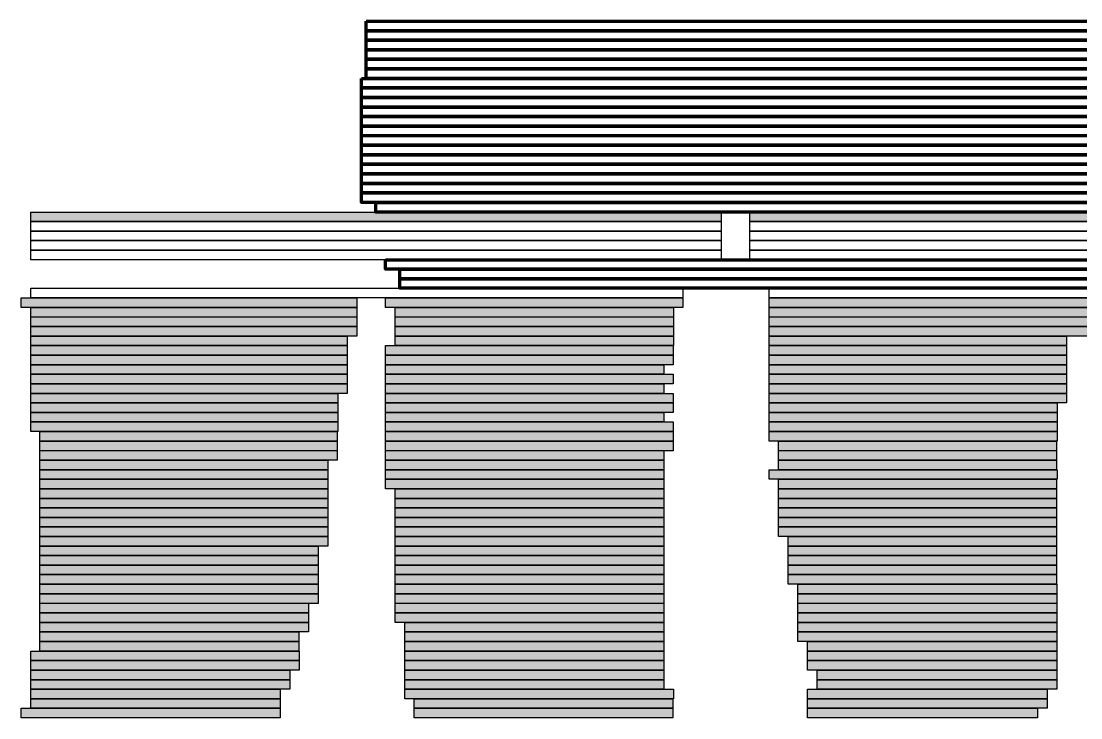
# Model space of a CAD drawing. Header units: millimetres. Extents: x 6 to 41668, y 1529 to 28527.
# Drawn here: x 39926 to 40622, y 8770 to 9228 of the extents above; entities that cross this region are included whole.
import ezdxf

# ---------------------------------------------------------------- set-up
doc = ezdxf.new("R2010")
doc.units = ezdxf.units.MM
doc.header["$LTSCALE"] = 50
doc.layers.add('12_Plankopf', color=140, linetype='Continuous')

msp = doc.modelspace()

# ---------------------------------------------------------------- hatches: boundary and pattern name
at = {"layer": '12_Plankopf'}
for points in [[(39932.33, 9102.34), (40385.55, 9102.34), (40385.55, 9096.09), (39932.33, 9096.09)], [(40404.34, 9102.34), (40750.54, 9102.34), (40750.54, 9096.09), (40404.34, 9096.09)], [(39925.98, 9045.9), (40146.3, 9045.9), (40146.3, 9039.61), (39925.98, 9039.61)], [(40165.16, 9045.9), (40360.31, 9045.9), (40360.31, 9039.61), (40165.16, 9039.61)], [(40417.05, 9045.9), (41241.69, 9045.9), (41241.69, 9039.61), (40417.05, 9039.61)], [(39932.33, 9039.62), (40146.33, 9039.62), (40146.33, 9033.37), (39932.33, 9033.37)], [(40171.51, 9039.62), (40354.06, 9039.62), (40354.06, 9033.37), (40171.51, 9033.37)], [(40417.05, 9039.62), (40826.2, 9039.62), (40826.2, 9033.37), (40417.05, 9033.37)], [(39932.33, 9033.38), (40146.33, 9033.38), (40146.33, 9027.09), (39932.33, 9027.09)], [(40171.51, 9033.38), (40354.06, 9033.38), (40354.06, 9027.09), (40171.51, 9027.09)], [(40417.05, 9033.38), (40826.2, 9033.38), (40826.2, 9027.09), (40417.05, 9027.09)], [(39932.33, 9027.09), (40146.33, 9027.09), (40146.33, 9020.84), (39932.33, 9020.84)], [(40171.51, 9027.09), (40354.06, 9027.09), (40354.06, 9020.84), (40171.51, 9020.84)], [(40417.05, 9027.09), (40826.2, 9027.09), (40826.2, 9020.84), (40417.05, 9020.84)], [(39932.33, 9020.85), (40140.05, 9020.85), (40140.05, 9014.57), (39932.33, 9014.57)], [(39932.33, 9014.57), (40140.05, 9014.57), (40140.05, 9008.29), (39932.33, 9008.29)], [(40165.16, 9014.57), (40353.99, 9014.57), (40353.99, 9008.29), (40165.16, 9008.29)], [(40171.51, 9020.85), (40354.06, 9020.85), (40354.06, 9014.57), (40171.51, 9014.57)], [(40417.05, 9020.85), (40612.2, 9020.85), (40612.2, 9014.57), (40417.05, 9014.57)], [(40417.05, 9014.57), (40612.2, 9014.57), (40612.2, 9008.29), (40417.05, 9008.29)], [(39932.33, 9008.29), (40140.05, 9008.29), (40140.05, 9002.04), (39932.33, 9002.04)], [(40165.16, 9008.29), (40353.99, 9008.29), (40353.99, 9002.04), (40165.16, 9002.04)], [(40417.05, 9008.29), (40612.2, 9008.29), (40612.2, 9002.04), (40417.05, 9002.04)], [(39932.33, 9002.05), (40140.05, 9002.05), (40140.05, 8995.76), (39932.33, 8995.76)], [(40165.16, 9002.05), (40347.71, 9002.05), (40347.71, 8995.76), (40165.16, 8995.76)], [(40417.05, 9002.05), (40612.2, 9002.05), (40612.2, 8995.76), (40417.05, 8995.76)], [(39932.33, 8995.73), (40140.05, 8995.73), (40140.05, 8989.48), (39932.33, 8989.48)], [(40165.16, 8995.73), (40353.99, 8995.73), (40353.99, 8989.48), (40165.16, 8989.48)], [(40417.05, 8995.73), (40612.2, 8995.73), (40612.2, 8989.48), (40417.05, 8989.48)], [(39932.33, 8989.49), (40140.05, 8989.49), (40140.05, 8983.2), (39932.33, 8983.2)], [(40165.16, 8989.49), (40347.71, 8989.49), (40347.71, 8983.2), (40165.16, 8983.2)], [(40417.05, 8989.49), (40612.2, 8989.49), (40612.2, 8983.2), (40417.05, 8983.2)], [(39932.33, 8983.21), (40133.76, 8983.21), (40133.76, 8976.92), (39932.33, 8976.92)], [(40165.16, 8983.21), (40353.99, 8983.21), (40353.99, 8976.92), (40165.16, 8976.92)], [(40417.05, 8983.21), (40612.2, 8983.21), (40612.2, 8976.92), (40417.05, 8976.92)], [(39932.33, 8976.93), (40133.76, 8976.93), (40133.76, 8970.68), (39932.33, 8970.68)], [(40165.16, 8976.93), (40353.99, 8976.93), (40353.99, 8970.68), (40165.16, 8970.68)], [(40417.05, 8976.93), (40605.92, 8976.93), (40605.92, 8970.68), (40417.05, 8970.68)], [(39932.33, 8970.68), (40133.76, 8970.68), (40133.76, 8964.4), (39932.33, 8964.4)], [(40165.16, 8970.68), (40347.71, 8970.68), (40347.71, 8964.4), (40165.16, 8964.4)], [(40417.05, 8970.68), (40605.92, 8970.68), (40605.92, 8964.4), (40417.05, 8964.4)], [(39932.33, 8964.4), (40133.76, 8964.4), (40133.76, 8958.16), (39932.33, 8958.16)], [(40165.16, 8964.4), (40353.99, 8964.4), (40353.99, 8958.16), (40165.16, 8958.16)], [(40417.05, 8964.4), (40605.92, 8964.4), (40605.92, 8958.16), (40417.05, 8958.16)], [(39938.32, 8958.16), (40133.48, 8958.16), (40133.48, 8951.88), (39938.32, 8951.88)], [(39938.32, 8951.85), (40133.48, 8951.85), (40133.48, 8945.56), (39938.32, 8945.56)], [(40165.16, 8958.16), (40353.99, 8958.16), (40353.99, 8951.88), (40165.16, 8951.88)], [(40165.16, 8951.85), (40353.99, 8951.85), (40353.99, 8945.56), (40165.16, 8945.56)], [(40417.05, 8958.16), (40605.92, 8958.16), (40605.92, 8951.88), (40417.05, 8951.88)], [(40423.04, 8951.85), (40605.63, 8951.85), (40605.63, 8945.56), (40423.04, 8945.56)], [(39938.32, 8945.57), (40133.48, 8945.57), (40133.48, 8939.32), (39938.32, 8939.32)], [(40165.16, 8945.57), (40347.71, 8945.57), (40347.71, 8939.32), (40165.16, 8939.32)], [(40423.04, 8945.57), (40605.63, 8945.57), (40605.63, 8939.32), (40423.04, 8939.32)], [(39938.32, 8939.33), (40127.15, 8939.33), (40127.15, 8933.04), (39938.32, 8933.04)], [(40165.16, 8939.33), (40347.71, 8939.33), (40347.71, 8933.04), (40165.16, 8933.04)], [(40423.04, 8939.33), (40605.63, 8939.33), (40605.63, 8933.04), (40423.04, 8933.04)], [(39938.32, 8933.04), (40127.15, 8933.04), (40127.15, 8926.8), (39938.32, 8926.8)], [(40165.16, 8933.04), (40347.71, 8933.04), (40347.71, 8926.8), (40165.16, 8926.8)], [(40417.05, 8933.04), (40605.92, 8933.04), (40605.92, 8926.8), (40417.05, 8926.8)], [(39938.32, 8926.8), (40127.15, 8926.8), (40127.15, 8920.51), (39938.32, 8920.51)], [(40165.16, 8926.8), (40347.71, 8926.8), (40347.71, 8920.51), (40165.16, 8920.51)], [(40423.04, 8926.8), (40605.63, 8926.8), (40605.63, 8920.51), (40423.04, 8920.51)], [(39938.32, 8920.52), (40127.15, 8920.52), (40127.15, 8914.24), (39938.32, 8914.24)], [(40171.51, 8920.52), (40347.77, 8920.52), (40347.77, 8914.24), (40171.51, 8914.24)], [(40423.04, 8920.52), (40605.63, 8920.52), (40605.63, 8914.24), (40423.04, 8914.24)], [(39938.32, 8914.24), (40127.15, 8914.24), (40127.15, 8907.99), (39938.32, 8907.99)], [(40171.51, 8914.24), (40347.77, 8914.24), (40347.77, 8907.99), (40171.51, 8907.99)], [(40423.04, 8914.24), (40605.63, 8914.24), (40605.63, 8907.99), (40423.04, 8907.99)], [(39938.32, 8907.96), (40127.15, 8907.96), (40127.15, 8901.68), (39938.32, 8901.68)], [(40171.51, 8907.96), (40347.77, 8907.96), (40347.77, 8901.68), (40171.51, 8901.68)], [(40423.04, 8907.96), (40605.63, 8907.96), (40605.63, 8901.68), (40423.04, 8901.68)], [(39938.32, 8901.68), (40127.15, 8901.68), (40127.15, 8895.43), (39938.32, 8895.43)], [(40171.51, 8901.68), (40347.77, 8901.68), (40347.77, 8895.43), (40171.51, 8895.43)], [(40423.04, 8901.68), (40605.63, 8901.68), (40605.63, 8895.43), (40423.04, 8895.43)], [(39938.32, 8895.44), (40127.15, 8895.44), (40127.15, 8889.15), (39938.32, 8889.15)], [(39938.32, 8889.16), (40127.15, 8889.16), (40127.15, 8882.88), (39938.32, 8882.88)], [(40171.51, 8895.44), (40347.77, 8895.44), (40347.77, 8889.15), (40171.51, 8889.15)], [(40171.51, 8889.16), (40347.77, 8889.16), (40347.77, 8882.88), (40171.51, 8882.88)], [(40423.04, 8895.44), (40605.63, 8895.44), (40605.63, 8889.15), (40423.04, 8889.15)], [(40429.39, 8889.16), (40605.66, 8889.16), (40605.66, 8882.88), (40429.39, 8882.88)], [(39938.32, 8882.88), (40120.87, 8882.88), (40120.87, 8876.63), (39938.32, 8876.63)], [(40171.51, 8882.88), (40347.77, 8882.88), (40347.77, 8876.63), (40171.51, 8876.63)], [(40429.39, 8882.88), (40605.66, 8882.88), (40605.66, 8876.63), (40429.39, 8876.63)], [(39938.32, 8876.63), (40120.87, 8876.63), (40120.87, 8870.35), (39938.32, 8870.35)], [(40171.51, 8876.63), (40347.77, 8876.63), (40347.77, 8870.35), (40171.51, 8870.35)], [(40429.39, 8876.63), (40605.66, 8876.63), (40605.66, 8870.35), (40429.39, 8870.35)], [(39938.32, 8870.36), (40120.87, 8870.36), (40120.87, 8864.11), (39938.32, 8864.11)], [(40171.51, 8870.36), (40347.77, 8870.36), (40347.77, 8864.11), (40171.51, 8864.11)], [(40429.39, 8870.36), (40605.66, 8870.36), (40605.66, 8864.11), (40429.39, 8864.11)], [(39938.32, 8864.11), (40120.87, 8864.11), (40120.87, 8857.83), (39938.32, 8857.83)], [(40171.51, 8864.11), (40347.77, 8864.11), (40347.77, 8857.83), (40171.51, 8857.83)], [(40429.39, 8864.11), (40605.66, 8864.11), (40605.66, 8857.83), (40429.39, 8857.83)], [(39938.32, 8857.79), (40120.87, 8857.79), (40120.87, 8851.55), (39938.32, 8851.55)], [(40171.51, 8857.79), (40347.77, 8857.79), (40347.77, 8851.55), (40171.51, 8851.55)], [(40435.74, 8857.79), (40605.72, 8857.79), (40605.72, 8851.55), (40435.74, 8851.55)], [(39938.32, 8851.55), (40120.87, 8851.55), (40120.87, 8845.27), (39938.32, 8845.27)], [(40171.51, 8851.55), (40347.77, 8851.55), (40347.77, 8845.27), (40171.51, 8845.27)], [(40435.74, 8851.55), (40605.72, 8851.55), (40605.72, 8845.27), (40435.74, 8845.27)], [(39938.32, 8845.28), (40114.59, 8845.28), (40114.59, 8838.99), (39938.32, 8838.99)], [(40171.51, 8845.28), (40347.77, 8845.28), (40347.77, 8838.99), (40171.51, 8838.99)], [(40435.74, 8845.28), (40605.72, 8845.28), (40605.72, 8838.99), (40435.74, 8838.99)], [(39938.32, 8838.99), (40114.59, 8838.99), (40114.59, 8832.74), (39938.32, 8832.74)], [(40171.51, 8838.99), (40347.77, 8838.99), (40347.77, 8832.74), (40171.51, 8832.74)], [(40435.74, 8838.99), (40605.72, 8838.99), (40605.72, 8832.74), (40435.74, 8832.74)], [(39938.32, 8832.75), (40114.59, 8832.75), (40114.59, 8826.47), (39938.32, 8826.47)], [(39938.32, 8826.47), (40108.27, 8826.47), (40108.27, 8820.22), (39938.32, 8820.22)], [(40177.86, 8832.75), (40347.8, 8832.75), (40347.8, 8826.47), (40177.86, 8826.47)], [(40177.86, 8826.47), (40347.8, 8826.47), (40347.8, 8820.22), (40177.86, 8820.22)], [(40435.74, 8832.75), (40605.72, 8832.75), (40605.72, 8826.47), (40435.74, 8826.47)], [(40435.74, 8826.47), (40605.72, 8826.47), (40605.72, 8820.22), (40435.74, 8820.22)], [(39938.32, 8820.23), (40108.27, 8820.23), (40108.27, 8813.94), (39938.32, 8813.94)], [(40177.86, 8820.23), (40347.8, 8820.23), (40347.8, 8813.94), (40177.86, 8813.94)], [(40442.09, 8820.23), (40605.79, 8820.23), (40605.79, 8813.94), (40442.09, 8813.94)], [(39932.33, 8813.91), (40108.55, 8813.91), (40108.55, 8807.63), (39932.33, 8807.63)], [(40177.86, 8813.91), (40347.8, 8813.91), (40347.8, 8807.63), (40177.86, 8807.63)], [(40442.09, 8813.91), (40605.79, 8813.91), (40605.79, 8807.63), (40442.09, 8807.63)], [(39932.33, 8807.63), (40108.55, 8807.63), (40108.55, 8801.38), (39932.33, 8801.38)], [(40177.86, 8807.63), (40347.8, 8807.63), (40347.8, 8801.38), (40177.86, 8801.38)], [(40442.09, 8807.63), (40605.79, 8807.63), (40605.79, 8801.38), (40442.09, 8801.38)], [(39932.33, 8801.39), (40102.27, 8801.39), (40102.27, 8795.1), (39932.33, 8795.1)], [(40177.86, 8801.39), (40347.8, 8801.39), (40347.8, 8795.1), (40177.86, 8795.1)], [(40448.44, 8801.39), (40605.81, 8801.39), (40605.81, 8795.1), (40448.44, 8795.1)], [(39932.33, 8795.11), (40102.27, 8795.11), (40102.27, 8788.86), (39932.33, 8788.86)], [(40177.86, 8795.11), (40347.8, 8795.11), (40347.8, 8788.86), (40177.86, 8788.86)], [(40448.44, 8795.11), (40605.81, 8795.11), (40605.81, 8788.86), (40448.44, 8788.86)], [(39932.33, 8788.86), (40095.98, 8788.86), (40095.98, 8782.58), (39932.33, 8782.58)], [(40177.86, 8788.86), (40354.09, 8788.86), (40354.09, 8782.58), (40177.86, 8782.58)], [(40442.09, 8788.86), (40599.46, 8788.86), (40599.46, 8782.58), (40442.09, 8782.58)], [(39932.33, 8782.59), (40095.98, 8782.59), (40095.98, 8776.3), (39932.33, 8776.3)], [(40183.86, 8782.59), (40353.8, 8782.59), (40353.8, 8776.3), (40183.86, 8776.3)], [(40442.09, 8782.59), (40599.46, 8782.59), (40599.46, 8776.3), (40442.09, 8776.3)], [(39925.98, 8776.3), (40095.96, 8776.3), (40095.96, 8770.06), (39925.98, 8770.06)], [(40183.86, 8776.3), (40353.8, 8776.3), (40353.8, 8770.06), (40183.86, 8770.06)], [(40442.09, 8776.3), (40593.18, 8776.3), (40593.18, 8770.06), (40442.09, 8770.06)]]:
    msp.add_hatch(color=7, dxfattribs=at).paths.add_polyline_path(points)

# ---------------------------------------------------------------- linework, layer by layer
at = {"layer": '12_Plankopf', "lineweight": 211}
for points in [[(40152.46, 9227.72), (40819.71, 9227.72), (40819.71, 9221.47), (40152.46, 9221.47)], [(40152.46, 9221.47), (40819.71, 9221.47), (40819.71, 9215.19), (40152.46, 9215.19)], [(40152.46, 9215.2), (40819.71, 9215.2), (40819.71, 9208.91), (40152.46, 9208.91)], [(40152.46, 9208.91), (40819.71, 9208.91), (40819.71, 9202.67), (40152.46, 9202.67)], [(40152.46, 9202.67), (40819.71, 9202.67), (40819.71, 9196.39), (40152.46, 9196.39)], [(40152.46, 9196.39), (40819.71, 9196.39), (40819.71, 9190.14), (40152.46, 9190.14)], [(40149.46, 9190.15), (40819.86, 9190.15), (40819.86, 9183.86), (40149.46, 9183.86)], [(40149.46, 9183.87), (40819.86, 9183.87), (40819.86, 9177.62), (40149.46, 9177.62)], [(40149.46, 9177.59), (40819.86, 9177.59), (40819.86, 9171.3), (40149.46, 9171.3)], [(40149.46, 9171.31), (40819.86, 9171.31), (40819.86, 9165.02), (40149.46, 9165.02)], [(40149.46, 9165.03), (40819.86, 9165.03), (40819.86, 9158.78), (40149.46, 9158.78)], [(40149.46, 9158.78), (40819.86, 9158.78), (40819.86, 9152.5), (40149.46, 9152.5)], [(40149.46, 9152.51), (40819.86, 9152.51), (40819.86, 9146.26), (40149.46, 9146.26)], [(40149.46, 9146.26), (40819.86, 9146.26), (40819.86, 9139.98), (40149.46, 9139.98)], [(40149.46, 9139.98), (40819.86, 9139.98), (40819.86, 9133.7), (40149.46, 9133.7)], [(40149.46, 9133.67), (40819.86, 9133.67), (40819.86, 9127.42), (40149.46, 9127.42)], [(40149.46, 9127.42), (40819.86, 9127.42), (40819.86, 9121.14), (40149.46, 9121.14)], [(40149.46, 9121.14), (40819.86, 9121.14), (40819.86, 9114.9), (40149.46, 9114.9)], [(40149.46, 9114.9), (40819.86, 9114.9), (40819.86, 9108.61), (40149.46, 9108.61)], [(40158.81, 9108.62), (40819.76, 9108.62), (40819.76, 9102.34), (40158.81, 9102.34)], [(40165.16, 9070.98), (40819.82, 9070.98), (40819.82, 9064.73), (40165.16, 9064.73)], [(40174.51, 9064.73), (40813.44, 9064.73), (40813.44, 9058.45), (40174.51, 9058.45)], [(40174.51, 9058.45), (40807.16, 9058.45), (40807.16, 9052.21), (40174.51, 9052.21)]]:
    msp.add_lwpolyline(points, close=True, dxfattribs=at)
at = {"layer": '12_Plankopf'}
for points in [[(39932.33, 9102.34), (40385.55, 9102.34), (40385.55, 9096.09), (39932.33, 9096.09)], [(40404.34, 9102.34), (40750.54, 9102.34), (40750.54, 9096.09), (40404.34, 9096.09)], [(39932.33, 9096.1), (40385.55, 9096.1), (40385.55, 9089.81), (39932.33, 9089.81)], [(40404.34, 9096.1), (41254.12, 9096.1), (41254.12, 9089.81), (40404.34, 9089.81)], [(39932.33, 9089.78), (40385.55, 9089.78), (40385.55, 9083.53), (39932.33, 9083.53)], [(40404.34, 9089.78), (41254.12, 9089.78), (41254.12, 9083.53), (40404.34, 9083.53)], [(39932.33, 9083.54), (40385.55, 9083.54), (40385.55, 9077.26), (39932.33, 9077.26)], [(39932.33, 9077.26), (40385.55, 9077.26), (40385.55, 9070.98), (39932.33, 9070.98)], [(40404.34, 9083.54), (41254.12, 9083.54), (41254.12, 9077.26), (40404.34, 9077.26)], [(40404.34, 9077.26), (41254.12, 9077.26), (41254.12, 9070.98), (40404.34, 9070.98)], [(39932.33, 9052.21), (40360.37, 9052.21), (40360.37, 9045.93), (39932.33, 9045.93)], [(40417.05, 9052.21), (41254.26, 9052.21), (41254.26, 9045.93), (40417.05, 9045.93)], [(39925.98, 9045.9), (40146.3, 9045.9), (40146.3, 9039.61), (39925.98, 9039.61)], [(40165.16, 9045.9), (40360.31, 9045.9), (40360.31, 9039.61), (40165.16, 9039.61)], [(40417.05, 9045.9), (41241.69, 9045.9), (41241.69, 9039.61), (40417.05, 9039.61)], [(39932.33, 9039.62), (40146.33, 9039.62), (40146.33, 9033.37), (39932.33, 9033.37)], [(40171.51, 9039.62), (40354.06, 9039.62), (40354.06, 9033.37), (40171.51, 9033.37)], [(40417.05, 9039.62), (40826.2, 9039.62), (40826.2, 9033.37), (40417.05, 9033.37)], [(39932.33, 9033.38), (40146.33, 9033.38), (40146.33, 9027.09), (39932.33, 9027.09)], [(40171.51, 9033.38), (40354.06, 9033.38), (40354.06, 9027.09), (40171.51, 9027.09)], [(40417.05, 9033.38), (40826.2, 9033.38), (40826.2, 9027.09), (40417.05, 9027.09)], [(39932.33, 9027.09), (40146.33, 9027.09), (40146.33, 9020.84), (39932.33, 9020.84)], [(40171.51, 9027.09), (40354.06, 9027.09), (40354.06, 9020.84), (40171.51, 9020.84)], [(40417.05, 9027.09), (40826.2, 9027.09), (40826.2, 9020.84), (40417.05, 9020.84)], [(39932.33, 9020.85), (40140.05, 9020.85), (40140.05, 9014.57), (39932.33, 9014.57)], [(39932.33, 9014.57), (40140.05, 9014.57), (40140.05, 9008.29), (39932.33, 9008.29)], [(40165.16, 9014.57), (40353.99, 9014.57), (40353.99, 9008.29), (40165.16, 9008.29)], [(40171.51, 9020.85), (40354.06, 9020.85), (40354.06, 9014.57), (40171.51, 9014.57)], [(40417.05, 9020.85), (40612.2, 9020.85), (40612.2, 9014.57), (40417.05, 9014.57)], [(40417.05, 9014.57), (40612.2, 9014.57), (40612.2, 9008.29), (40417.05, 9008.29)], [(39932.33, 9008.29), (40140.05, 9008.29), (40140.05, 9002.04), (39932.33, 9002.04)], [(40165.16, 9008.29), (40353.99, 9008.29), (40353.99, 9002.04), (40165.16, 9002.04)], [(40417.05, 9008.29), (40612.2, 9008.29), (40612.2, 9002.04), (40417.05, 9002.04)], [(39932.33, 9002.05), (40140.05, 9002.05), (40140.05, 8995.76), (39932.33, 8995.76)], [(40165.16, 9002.05), (40347.71, 9002.05), (40347.71, 8995.76), (40165.16, 8995.76)], [(40417.05, 9002.05), (40612.2, 9002.05), (40612.2, 8995.76), (40417.05, 8995.76)], [(39932.33, 8995.73), (40140.05, 8995.73), (40140.05, 8989.48), (39932.33, 8989.48)], [(40165.16, 8995.73), (40353.99, 8995.73), (40353.99, 8989.48), (40165.16, 8989.48)], [(40417.05, 8995.73), (40612.2, 8995.73), (40612.2, 8989.48), (40417.05, 8989.48)], [(39932.33, 8989.49), (40140.05, 8989.49), (40140.05, 8983.2), (39932.33, 8983.2)], [(40165.16, 8989.49), (40347.71, 8989.49), (40347.71, 8983.2), (40165.16, 8983.2)], [(40417.05, 8989.49), (40612.2, 8989.49), (40612.2, 8983.2), (40417.05, 8983.2)], [(39932.33, 8983.21), (40133.76, 8983.21), (40133.76, 8976.92), (39932.33, 8976.92)], [(40165.16, 8983.21), (40353.99, 8983.21), (40353.99, 8976.92), (40165.16, 8976.92)], [(40417.05, 8983.21), (40612.2, 8983.21), (40612.2, 8976.92), (40417.05, 8976.92)], [(39932.33, 8976.93), (40133.76, 8976.93), (40133.76, 8970.68), (39932.33, 8970.68)], [(40165.16, 8976.93), (40353.99, 8976.93), (40353.99, 8970.68), (40165.16, 8970.68)], [(40417.05, 8976.93), (40605.92, 8976.93), (40605.92, 8970.68), (40417.05, 8970.68)], [(39932.33, 8970.68), (40133.76, 8970.68), (40133.76, 8964.4), (39932.33, 8964.4)], [(40165.16, 8970.68), (40347.71, 8970.68), (40347.71, 8964.4), (40165.16, 8964.4)], [(40417.05, 8970.68), (40605.92, 8970.68), (40605.92, 8964.4), (40417.05, 8964.4)], [(39932.33, 8964.4), (40133.76, 8964.4), (40133.76, 8958.16), (39932.33, 8958.16)], [(40165.16, 8964.4), (40353.99, 8964.4), (40353.99, 8958.16), (40165.16, 8958.16)], [(40417.05, 8964.4), (40605.92, 8964.4), (40605.92, 8958.16), (40417.05, 8958.16)], [(39938.32, 8958.16), (40133.48, 8958.16), (40133.48, 8951.88), (39938.32, 8951.88)], [(39938.32, 8951.85), (40133.48, 8951.85), (40133.48, 8945.56), (39938.32, 8945.56)], [(40165.16, 8958.16), (40353.99, 8958.16), (40353.99, 8951.88), (40165.16, 8951.88)], [(40165.16, 8951.85), (40353.99, 8951.85), (40353.99, 8945.56), (40165.16, 8945.56)], [(40417.05, 8958.16), (40605.92, 8958.16), (40605.92, 8951.88), (40417.05, 8951.88)], [(40423.04, 8951.85), (40605.63, 8951.85), (40605.63, 8945.56), (40423.04, 8945.56)], [(39938.32, 8945.57), (40133.48, 8945.57), (40133.48, 8939.32), (39938.32, 8939.32)], [(40165.16, 8945.57), (40347.71, 8945.57), (40347.71, 8939.32), (40165.16, 8939.32)], [(40423.04, 8945.57), (40605.63, 8945.57), (40605.63, 8939.32), (40423.04, 8939.32)], [(39938.32, 8939.33), (40127.15, 8939.33), (40127.15, 8933.04), (39938.32, 8933.04)], [(40165.16, 8939.33), (40347.71, 8939.33), (40347.71, 8933.04), (40165.16, 8933.04)], [(40423.04, 8939.33), (40605.63, 8939.33), (40605.63, 8933.04), (40423.04, 8933.04)], [(39938.32, 8933.04), (40127.15, 8933.04), (40127.15, 8926.8), (39938.32, 8926.8)], [(40165.16, 8933.04), (40347.71, 8933.04), (40347.71, 8926.8), (40165.16, 8926.8)], [(40417.05, 8933.04), (40605.92, 8933.04), (40605.92, 8926.8), (40417.05, 8926.8)], [(39938.32, 8926.8), (40127.15, 8926.8), (40127.15, 8920.51), (39938.32, 8920.51)], [(40165.16, 8926.8), (40347.71, 8926.8), (40347.71, 8920.51), (40165.16, 8920.51)], [(40423.04, 8926.8), (40605.63, 8926.8), (40605.63, 8920.51), (40423.04, 8920.51)], [(39938.32, 8920.52), (40127.15, 8920.52), (40127.15, 8914.24), (39938.32, 8914.24)], [(40171.51, 8920.52), (40347.77, 8920.52), (40347.77, 8914.24), (40171.51, 8914.24)], [(40423.04, 8920.52), (40605.63, 8920.52), (40605.63, 8914.24), (40423.04, 8914.24)], [(39938.32, 8914.24), (40127.15, 8914.24), (40127.15, 8907.99), (39938.32, 8907.99)], [(40171.51, 8914.24), (40347.77, 8914.24), (40347.77, 8907.99), (40171.51, 8907.99)], [(40423.04, 8914.24), (40605.63, 8914.24), (40605.63, 8907.99), (40423.04, 8907.99)], [(39938.32, 8907.96), (40127.15, 8907.96), (40127.15, 8901.68), (39938.32, 8901.68)], [(40171.51, 8907.96), (40347.77, 8907.96), (40347.77, 8901.68), (40171.51, 8901.68)], [(40423.04, 8907.96), (40605.63, 8907.96), (40605.63, 8901.68), (40423.04, 8901.68)], [(39938.32, 8901.68), (40127.15, 8901.68), (40127.15, 8895.43), (39938.32, 8895.43)], [(40171.51, 8901.68), (40347.77, 8901.68), (40347.77, 8895.43), (40171.51, 8895.43)], [(40423.04, 8901.68), (40605.63, 8901.68), (40605.63, 8895.43), (40423.04, 8895.43)], [(39938.32, 8895.44), (40127.15, 8895.44), (40127.15, 8889.15), (39938.32, 8889.15)], [(39938.32, 8889.16), (40127.15, 8889.16), (40127.15, 8882.88), (39938.32, 8882.88)], [(40171.51, 8895.44), (40347.77, 8895.44), (40347.77, 8889.15), (40171.51, 8889.15)], [(40171.51, 8889.16), (40347.77, 8889.16), (40347.77, 8882.88), (40171.51, 8882.88)], [(40423.04, 8895.44), (40605.63, 8895.44), (40605.63, 8889.15), (40423.04, 8889.15)], [(40429.39, 8889.16), (40605.66, 8889.16), (40605.66, 8882.88), (40429.39, 8882.88)], [(39938.32, 8882.88), (40120.87, 8882.88), (40120.87, 8876.63), (39938.32, 8876.63)], [(40171.51, 8882.88), (40347.77, 8882.88), (40347.77, 8876.63), (40171.51, 8876.63)], [(40429.39, 8882.88), (40605.66, 8882.88), (40605.66, 8876.63), (40429.39, 8876.63)], [(39938.32, 8876.63), (40120.87, 8876.63), (40120.87, 8870.35), (39938.32, 8870.35)], [(40171.51, 8876.63), (40347.77, 8876.63), (40347.77, 8870.35), (40171.51, 8870.35)], [(40429.39, 8876.63), (40605.66, 8876.63), (40605.66, 8870.35), (40429.39, 8870.35)], [(39938.32, 8870.36), (40120.87, 8870.36), (40120.87, 8864.11), (39938.32, 8864.11)], [(40171.51, 8870.36), (40347.77, 8870.36), (40347.77, 8864.11), (40171.51, 8864.11)], [(40429.39, 8870.36), (40605.66, 8870.36), (40605.66, 8864.11), (40429.39, 8864.11)], [(39938.32, 8864.11), (40120.87, 8864.11), (40120.87, 8857.83), (39938.32, 8857.83)], [(40171.51, 8864.11), (40347.77, 8864.11), (40347.77, 8857.83), (40171.51, 8857.83)], [(40429.39, 8864.11), (40605.66, 8864.11), (40605.66, 8857.83), (40429.39, 8857.83)], [(39938.32, 8857.79), (40120.87, 8857.79), (40120.87, 8851.55), (39938.32, 8851.55)], [(40171.51, 8857.79), (40347.77, 8857.79), (40347.77, 8851.55), (40171.51, 8851.55)], [(40435.74, 8857.79), (40605.72, 8857.79), (40605.72, 8851.55), (40435.74, 8851.55)], [(39938.32, 8851.55), (40120.87, 8851.55), (40120.87, 8845.27), (39938.32, 8845.27)], [(40171.51, 8851.55), (40347.77, 8851.55), (40347.77, 8845.27), (40171.51, 8845.27)], [(40435.74, 8851.55), (40605.72, 8851.55), (40605.72, 8845.27), (40435.74, 8845.27)], [(39938.32, 8845.28), (40114.59, 8845.28), (40114.59, 8838.99), (39938.32, 8838.99)], [(40171.51, 8845.28), (40347.77, 8845.28), (40347.77, 8838.99), (40171.51, 8838.99)], [(40435.74, 8845.28), (40605.72, 8845.28), (40605.72, 8838.99), (40435.74, 8838.99)], [(39938.32, 8838.99), (40114.59, 8838.99), (40114.59, 8832.74), (39938.32, 8832.74)], [(40171.51, 8838.99), (40347.77, 8838.99), (40347.77, 8832.74), (40171.51, 8832.74)], [(40435.74, 8838.99), (40605.72, 8838.99), (40605.72, 8832.74), (40435.74, 8832.74)], [(39938.32, 8832.75), (40114.59, 8832.75), (40114.59, 8826.47), (39938.32, 8826.47)], [(39938.32, 8826.47), (40108.27, 8826.47), (40108.27, 8820.22), (39938.32, 8820.22)], [(40177.86, 8832.75), (40347.8, 8832.75), (40347.8, 8826.47), (40177.86, 8826.47)], [(40177.86, 8826.47), (40347.8, 8826.47), (40347.8, 8820.22), (40177.86, 8820.22)], [(40435.74, 8832.75), (40605.72, 8832.75), (40605.72, 8826.47), (40435.74, 8826.47)], [(40435.74, 8826.47), (40605.72, 8826.47), (40605.72, 8820.22), (40435.74, 8820.22)], [(39938.32, 8820.23), (40108.27, 8820.23), (40108.27, 8813.94), (39938.32, 8813.94)], [(40177.86, 8820.23), (40347.8, 8820.23), (40347.8, 8813.94), (40177.86, 8813.94)], [(40442.09, 8820.23), (40605.79, 8820.23), (40605.79, 8813.94), (40442.09, 8813.94)], [(39932.33, 8813.91), (40108.55, 8813.91), (40108.55, 8807.63), (39932.33, 8807.63)], [(40177.86, 8813.91), (40347.8, 8813.91), (40347.8, 8807.63), (40177.86, 8807.63)], [(40442.09, 8813.91), (40605.79, 8813.91), (40605.79, 8807.63), (40442.09, 8807.63)], [(39932.33, 8807.63), (40108.55, 8807.63), (40108.55, 8801.38), (39932.33, 8801.38)], [(40177.86, 8807.63), (40347.8, 8807.63), (40347.8, 8801.38), (40177.86, 8801.38)], [(40442.09, 8807.63), (40605.79, 8807.63), (40605.79, 8801.38), (40442.09, 8801.38)], [(39932.33, 8801.39), (40102.27, 8801.39), (40102.27, 8795.1), (39932.33, 8795.1)], [(40177.86, 8801.39), (40347.8, 8801.39), (40347.8, 8795.1), (40177.86, 8795.1)], [(40448.44, 8801.39), (40605.81, 8801.39), (40605.81, 8795.1), (40448.44, 8795.1)], [(39932.33, 8795.11), (40102.27, 8795.11), (40102.27, 8788.86), (39932.33, 8788.86)], [(40177.86, 8795.11), (40347.8, 8795.11), (40347.8, 8788.86), (40177.86, 8788.86)], [(40448.44, 8795.11), (40605.81, 8795.11), (40605.81, 8788.86), (40448.44, 8788.86)], [(39932.33, 8788.86), (40095.98, 8788.86), (40095.98, 8782.58), (39932.33, 8782.58)], [(40177.86, 8788.86), (40354.09, 8788.86), (40354.09, 8782.58), (40177.86, 8782.58)], [(40442.09, 8788.86), (40599.46, 8788.86), (40599.46, 8782.58), (40442.09, 8782.58)], [(39932.33, 8782.59), (40095.98, 8782.59), (40095.98, 8776.3), (39932.33, 8776.3)], [(40183.86, 8782.59), (40353.8, 8782.59), (40353.8, 8776.3), (40183.86, 8776.3)], [(40442.09, 8782.59), (40599.46, 8782.59), (40599.46, 8776.3), (40442.09, 8776.3)], [(39925.98, 8776.3), (40095.96, 8776.3), (40095.96, 8770.06), (39925.98, 8770.06)], [(40183.86, 8776.3), (40353.8, 8776.3), (40353.8, 8770.06), (40183.86, 8770.06)], [(40442.09, 8776.3), (40593.18, 8776.3), (40593.18, 8770.06), (40442.09, 8770.06)]]:
    msp.add_lwpolyline(points, close=True, dxfattribs=at)

doc.saveas('drawing.dxf')
